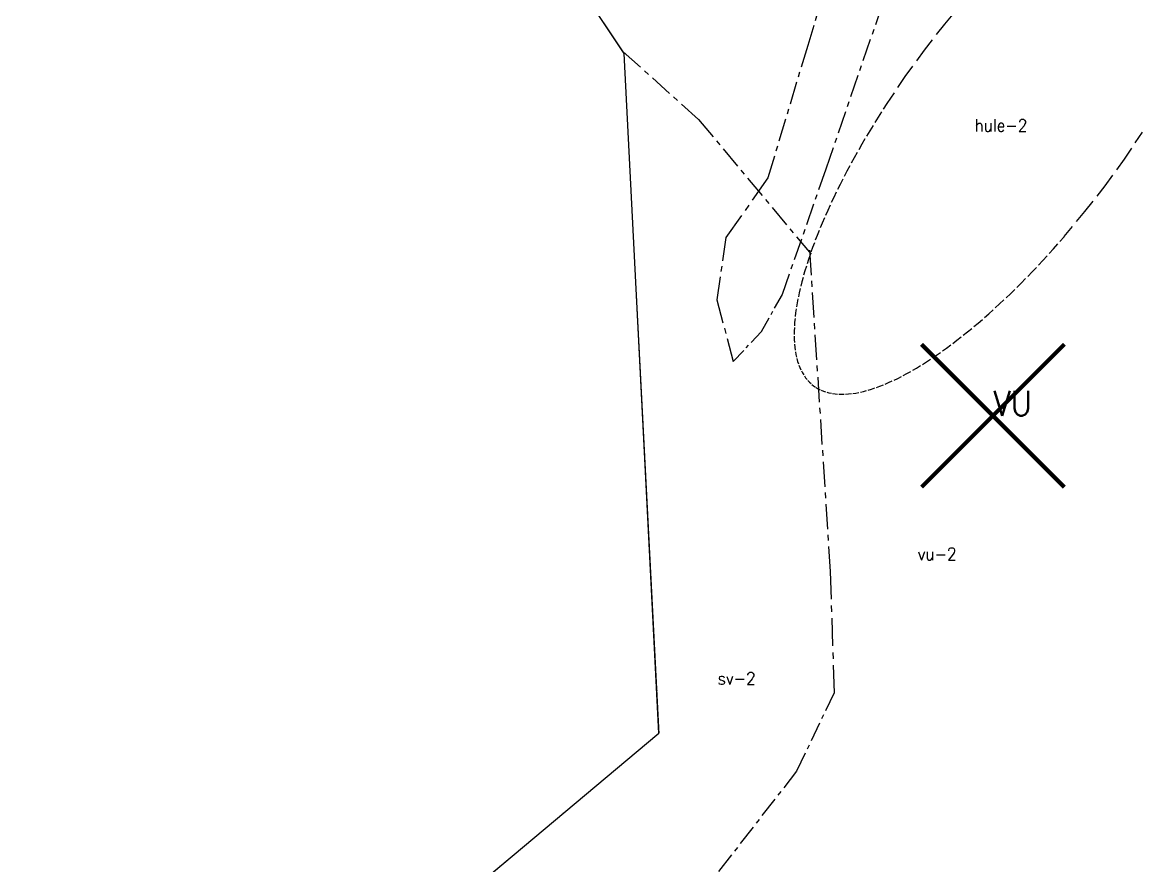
# Model space of a CAD drawing. Header units: metres. Extents: x 25522641 to 25524241, y 6685102 to 6686476.
# Drawn here: x 25523189.3 to 25523459.5, y 6685957.1 to 6686160.6 of the extents above; entities that cross this region are included whole.
import ezdxf
from ezdxf.enums import TextEntityAlignment as Align

# ---------------------------------------------------------------- set-up
doc = ezdxf.new("R2010")
doc.units = ezdxf.units.M
for name, pattern in [('CENTER', [11, 6.5, -1.5, 1.5, -1.5]), ('DASHED', [7.5, 5, -2.5]), ('DIVIDE2', [6.25, 2.5, -1.25, 0, -1.25, 0, -1.25])]:
    doc.linetypes.add(name, pattern=pattern)
for name, color, linetype in [('D-ALUE-K-TARKOITUS', 7, 'Continuous'), ('D-ALUE-REUNAVIIVA', 7, 'Continuous'), ('D-RAJA-ALUE-KORTTELI', 7, 'Continuous'), ('D-RAJA-K-MAARAYS-R-ALA', 7, 'Continuous'), ('D-TEKSTI-025', 7, 'Continuous'), ('D-VARITYS-ALUE_V', 7, 'Continuous')]:
    doc.layers.add(name, color=color, linetype=linetype)
doc.layers.get('0').off()
doc.styles.add('ROMANS', font='ROMANS.shx', dxfattribs={"width": 0.9})

# ---------------------------------------------------------------- blocks, each defined once
blk = doc.blocks.new('0320000')
at = {"color": 0, "linetype": 'Continuous'}
blk.add_lwpolyline([(0, 0, 0.226827), (3, 3), (4, 0), (5, 3), (6, 0), (7, 3, 0.226827), (10, 0)], format="xyb", dxfattribs=at)
blk = doc.blocks.new('8031308335755')
at = {"color": 3, "linetype": 'Continuous', "xscale": 0.001026569693323026, "yscale": 0.001, "zscale": 0.001026569693323026, "rotation": 272.931354076643}
for p in [(0, 0), (0.52, -10.25), (1.05, -20.5), (1.57, -30.76), (2.1, -41.01), (2.62, -51.26), (3.15, -61.51), (3.67, -71.77), (4.2, -82.02), (4.72, -92.27), (5.25, -102.52), (5.77, -112.77), (6.3, -123.03), (6.82, -133.28), (7.35, -143.53), (7.87, -153.78)]:
    blk.add_blockref('0320000', p, dxfattribs=at)
blk = doc.blocks.new('8031308335775')
at = {"color": 3, "linetype": 'Continuous', "xscale": 0.001000261808499225, "yscale": 0.001, "zscale": 0.001000261808499225, "rotation": 219.962830192358}
for p in [(0, 0), (-7.67, -6.42), (-15.33, -12.85), (-23, -19.27), (-30.67, -25.7), (-38.33, -32.12), (-46, -38.55), (-53.67, -44.97), (-61.33, -51.4), (-69, -57.82), (-76.67, -64.25), (-84.33, -70.67), (-92, -77.1), (-99.67, -83.52), (-107.33, -89.94), (-115, -96.37), (-122.67, -102.79), (-130.33, -109.22), (-138, -115.64), (-145.67, -122.07)]:
    blk.add_blockref('0320000', p, dxfattribs=at)

msp = doc.modelspace()

# ---------------------------------------------------------------- linework, layer by layer
at = {"layer": 'D-RAJA-ALUE-KORTTELI', "color": 7, "linetype": 'Continuous'}
for p, q in [((25523334.47, 6686153.14), (25523287.03, 6686224.32)), ((25523342.87, 6685989.11), (25523334.47, 6686153.14)), ((25523189.54, 6685860.62), (25523342.87, 6685989.11))]:
    msp.add_line(p, q, dxfattribs=at)
at = {"layer": 'D-RAJA-K-MAARAYS-R-ALA', "color": 2, "linetype": 'CENTER', "ltscale": 0.77505}
msp.add_line((25523387.55, 6686184.4), (25523378.76, 6686155.07), dxfattribs=at)
at = {"layer": 'D-RAJA-K-MAARAYS-R-ALA', "color": 2, "linetype": 'CENTER', "ltscale": 0.838594}
msp.add_line((25523383.18, 6686125.26), (25523396.94, 6686165.31), dxfattribs=at)
at = {"layer": 'D-RAJA-K-MAARAYS-R-ALA', "color": 2, "linetype": 'DASHED', "ltscale": 0.628587}
for p, q in [((25523416.75, 6686166.25), (25523411.72, 6686160.21)), ((25523440.61, 6686108.92), (25523445.63, 6686114.96))]:
    msp.add_line(p, q, dxfattribs=at)
at = {"layer": 'D-RAJA-K-MAARAYS-R-ALA', "color": 2, "linetype": 'DASHED', "ltscale": 0.634002}
msp.add_line((25523411.72, 6686160.21), (25523406.86, 6686153.95), dxfattribs=at)
at = {"layer": 'D-RAJA-K-MAARAYS-R-ALA', "color": 2, "linetype": 'CENTER', "ltscale": 0.857858}
msp.add_line((25523334.28, 6686153.54), (25523352.43, 6686137.17), dxfattribs=at)
at = {"layer": 'D-RAJA-K-MAARAYS-R-ALA', "color": 2, "linetype": 'CENTER', "ltscale": 0.845628}
msp.add_line((25523378.76, 6686155.07), (25523369.16, 6686123.08), dxfattribs=at)
at = {"layer": 'D-RAJA-K-MAARAYS-R-ALA', "color": 2, "linetype": 'DASHED', "ltscale": 0.633989}
msp.add_line((25523406.86, 6686153.95), (25523402.21, 6686147.53), dxfattribs=at)
at = {"layer": 'D-RAJA-K-MAARAYS-R-ALA', "color": 2, "linetype": 'DASHED', "ltscale": 0.62859}
msp.add_line((25523402.21, 6686147.53), (25523397.82, 6686141.02), dxfattribs=at)
at = {"layer": 'D-RAJA-K-MAARAYS-R-ALA', "color": 2, "linetype": 'DASHED', "ltscale": 0.310619}
msp.add_line((25523397.82, 6686141.02), (25523395.73, 6686137.74), dxfattribs=at)
at = {"layer": 'D-RAJA-K-MAARAYS-R-ALA', "color": 2, "linetype": 'CENTER', "ltscale": 0.83841}
msp.add_line((25523352.43, 6686137.17), (25523379.57, 6686104.68), dxfattribs=at)
at = {"layer": 'D-RAJA-K-MAARAYS-R-ALA', "color": 2, "linetype": 'DASHED', "ltscale": 0.307279}
msp.add_line((25523395.73, 6686137.74), (25523393.72, 6686134.47), dxfattribs=at)
at = {"layer": 'D-RAJA-K-MAARAYS-R-ALA', "color": 2, "linetype": 'DASHED', "ltscale": 0.303279}
msp.add_line((25523393.72, 6686134.47), (25523391.79, 6686131.21), dxfattribs=at)
at = {"layer": 'D-RAJA-K-MAARAYS-R-ALA', "color": 2, "linetype": 'DASHED', "ltscale": 0.628601}
msp.add_line((25523455.14, 6686127.63), (25523459.54, 6686134.15), dxfattribs=at)
at = {"layer": 'D-RAJA-K-MAARAYS-R-ALA', "color": 2, "linetype": 'DASHED', "ltscale": 0.29864}
msp.add_line((25523391.79, 6686131.21), (25523389.96, 6686127.96), dxfattribs=at)
at = {"layer": 'D-RAJA-K-MAARAYS-R-ALA', "color": 2, "linetype": 'DASHED', "ltscale": 0.293412}
msp.add_line((25523389.96, 6686127.96), (25523388.22, 6686124.73), dxfattribs=at)
at = {"layer": 'D-RAJA-K-MAARAYS-R-ALA', "color": 2, "linetype": 'DASHED', "ltscale": 0.633997}
msp.add_line((25523450.49, 6686121.22), (25523455.14, 6686127.63), dxfattribs=at)
at = {"layer": 'D-RAJA-K-MAARAYS-R-ALA', "color": 2, "linetype": 'CENTER', "ltscale": 0.811129}
msp.add_line((25523372.65, 6686095), (25523383.18, 6686125.26), dxfattribs=at)
at = {"layer": 'D-RAJA-K-MAARAYS-R-ALA', "color": 2, "linetype": 'DASHED', "ltscale": 0.287602}
msp.add_line((25523388.22, 6686124.73), (25523386.57, 6686121.53), dxfattribs=at)
at = {"layer": 'D-RAJA-K-MAARAYS-R-ALA', "color": 2, "linetype": 'CENTER', "ltscale": 1.006186}
msp.add_line((25523369.16, 6686123.08), (25523359.02, 6686108.68), dxfattribs=at)
at = {"layer": 'D-RAJA-K-MAARAYS-R-ALA', "color": 2, "linetype": 'DASHED', "ltscale": 0.281213}
msp.add_line((25523386.57, 6686121.53), (25523385.02, 6686118.37), dxfattribs=at)
at = {"layer": 'D-RAJA-K-MAARAYS-R-ALA', "color": 2, "linetype": 'DASHED', "ltscale": 0.633999}
msp.add_line((25523445.63, 6686114.96), (25523450.49, 6686121.22), dxfattribs=at)
at = {"layer": 'D-RAJA-K-MAARAYS-R-ALA', "color": 2, "linetype": 'DASHED', "ltscale": 0.274256}
msp.add_line((25523385.02, 6686118.37), (25523383.59, 6686115.26), dxfattribs=at)
at = {"layer": 'D-RAJA-K-MAARAYS-R-ALA', "color": 2, "linetype": 'DASHED', "ltscale": 0.266741}
msp.add_line((25523383.59, 6686115.26), (25523382.26, 6686112.21), dxfattribs=at)
at = {"layer": 'D-RAJA-K-MAARAYS-R-ALA', "color": 2, "linetype": 'DASHED', "ltscale": 0.258739}
msp.add_line((25523382.26, 6686112.21), (25523381.04, 6686109.21), dxfattribs=at)
at = {"layer": 'D-RAJA-K-MAARAYS-R-ALA', "color": 2, "linetype": 'CENTER', "ltscale": 0.868484}
msp.add_line((25523359.02, 6686108.68), (25523356.84, 6686093.64), dxfattribs=at)
at = {"layer": 'D-RAJA-K-MAARAYS-R-ALA', "color": 2, "linetype": 'DASHED', "ltscale": 0.250312}
msp.add_line((25523381.04, 6686109.21), (25523379.93, 6686106.28), dxfattribs=at)
at = {"layer": 'D-RAJA-K-MAARAYS-R-ALA', "color": 2, "linetype": 'DASHED', "ltscale": 0.310602}
msp.add_line((25523438.05, 6686105.99), (25523440.61, 6686108.92), dxfattribs=at)
at = {"layer": 'D-RAJA-K-MAARAYS-R-ALA', "color": 2, "linetype": 'DASHED', "ltscale": 0.241477}
for p, q in [((25523379.93, 6686106.28), (25523378.95, 6686103.43)), ((25523409.79, 6686080.28), (25523412.26, 6686082.03))]:
    msp.add_line(p, q, dxfattribs=at)
at = {"layer": 'D-RAJA-K-MAARAYS-R-ALA', "color": 2, "linetype": 'CENTER', "ltscale": 0.930486}
msp.add_line((25523379.2, 6686105.67), (25523384.16, 6686028.13), dxfattribs=at)
at = {"layer": 'D-RAJA-K-MAARAYS-R-ALA', "color": 2, "linetype": 'DASHED', "ltscale": 0.307269}
msp.add_line((25523435.47, 6686103.15), (25523438.05, 6686105.99), dxfattribs=at)
at = {"layer": 'D-RAJA-K-MAARAYS-R-ALA', "color": 2, "linetype": 'DASHED', "ltscale": 0.232252}
msp.add_line((25523378.95, 6686103.43), (25523378.08, 6686100.66), dxfattribs=at)
at = {"layer": 'D-RAJA-K-MAARAYS-R-ALA', "color": 2, "linetype": 'DASHED', "ltscale": 0.30329}
msp.add_line((25523432.87, 6686100.39), (25523435.47, 6686103.15), dxfattribs=at)
at = {"layer": 'D-RAJA-K-MAARAYS-R-ALA', "color": 2, "linetype": 'DASHED', "ltscale": 0.222634}
msp.add_line((25523378.08, 6686100.66), (25523377.33, 6686097.98), dxfattribs=at)
at = {"layer": 'D-RAJA-K-MAARAYS-R-ALA', "color": 2, "linetype": 'DASHED', "ltscale": 0.29867}
msp.add_line((25523430.26, 6686097.72), (25523432.87, 6686100.39), dxfattribs=at)
at = {"layer": 'D-RAJA-K-MAARAYS-R-ALA', "color": 2, "linetype": 'DASHED', "ltscale": 0.212739}
msp.add_line((25523377.33, 6686097.98), (25523376.71, 6686095.39), dxfattribs=at)
at = {"layer": 'D-RAJA-K-MAARAYS-R-ALA', "color": 2, "linetype": 'DASHED', "ltscale": 0.293421}
msp.add_line((25523427.65, 6686095.14), (25523430.26, 6686097.72), dxfattribs=at)
at = {"layer": 'D-RAJA-K-MAARAYS-R-ALA', "color": 2, "linetype": 'CENTER', "ltscale": 0.586515}
msp.add_line((25523367.63, 6686086.04), (25523372.65, 6686095), dxfattribs=at)
at = {"layer": 'D-RAJA-K-MAARAYS-R-ALA', "color": 2, "linetype": 'DASHED', "ltscale": 0.202657}
msp.add_line((25523376.71, 6686095.39), (25523376.22, 6686092.91), dxfattribs=at)
at = {"layer": 'D-RAJA-K-MAARAYS-R-ALA', "color": 2, "linetype": 'DASHED', "ltscale": 0.287588}
msp.add_line((25523425.04, 6686092.67), (25523427.65, 6686095.14), dxfattribs=at)
at = {"layer": 'D-RAJA-K-MAARAYS-R-ALA', "color": 2, "linetype": 'CENTER', "ltscale": 0.878601}
msp.add_line((25523356.84, 6686093.64), (25523360.81, 6686078.78), dxfattribs=at)
at = {"layer": 'D-RAJA-K-MAARAYS-R-ALA', "color": 2, "linetype": 'DASHED', "ltscale": 0.192432}
msp.add_line((25523376.22, 6686092.91), (25523375.85, 6686090.53), dxfattribs=at)
at = {"layer": 'D-RAJA-K-MAARAYS-R-ALA', "color": 2, "linetype": 'DASHED', "ltscale": 0.281195}
msp.add_line((25523422.44, 6686090.3), (25523425.04, 6686092.67), dxfattribs=at)
at = {"layer": 'D-RAJA-K-MAARAYS-R-ALA', "color": 2, "linetype": 'DASHED', "ltscale": 0.182123}
msp.add_line((25523375.85, 6686090.53), (25523375.61, 6686088.27), dxfattribs=at)
at = {"layer": 'D-RAJA-K-MAARAYS-R-ALA', "color": 2, "linetype": 'DASHED', "ltscale": 0.27425}
msp.add_line((25523419.86, 6686088.05), (25523422.44, 6686090.3), dxfattribs=at)
at = {"layer": 'D-RAJA-K-MAARAYS-R-ALA', "color": 2, "linetype": 'CENTER', "ltscale": 0.569286}
msp.add_line((25523360.81, 6686078.78), (25523367.63, 6686086.04), dxfattribs=at)
at = {"layer": 'D-RAJA-K-MAARAYS-R-ALA', "color": 2, "linetype": 'DASHED', "ltscale": 0.171819}
msp.add_line((25523375.61, 6686088.27), (25523375.49, 6686086.12), dxfattribs=at)
at = {"layer": 'D-RAJA-K-MAARAYS-R-ALA', "color": 2, "linetype": 'DASHED', "ltscale": 0.161657}
msp.add_line((25523375.49, 6686086.12), (25523375.51, 6686084.1), dxfattribs=at)
at = {"layer": 'D-RAJA-K-MAARAYS-R-ALA', "color": 2, "linetype": 'DASHED', "ltscale": 0.258758}
msp.add_line((25523414.76, 6686083.91), (25523417.3, 6686085.92), dxfattribs=at)
at = {"layer": 'D-RAJA-K-MAARAYS-R-ALA', "color": 2, "linetype": 'DASHED', "ltscale": 0.266747}
msp.add_line((25523417.3, 6686085.92), (25523419.86, 6686088.05), dxfattribs=at)
at = {"layer": 'D-RAJA-K-MAARAYS-R-ALA', "color": 2, "linetype": 'DASHED', "ltscale": 0.151755}
msp.add_line((25523375.51, 6686084.1), (25523375.65, 6686082.21), dxfattribs=at)
at = {"layer": 'D-RAJA-K-MAARAYS-R-ALA', "color": 2, "linetype": 'DASHED', "ltscale": 0.25033}
msp.add_line((25523412.26, 6686082.03), (25523414.76, 6686083.91), dxfattribs=at)
at = {"layer": 'D-RAJA-K-MAARAYS-R-ALA', "color": 2, "linetype": 'DASHED', "ltscale": 0.14229}
msp.add_line((25523375.65, 6686082.21), (25523375.92, 6686080.45), dxfattribs=at)
at = {"layer": 'D-RAJA-K-MAARAYS-R-ALA', "color": 2, "linetype": 'DASHED', "ltscale": 0.133491}
msp.add_line((25523375.92, 6686080.45), (25523376.31, 6686078.83), dxfattribs=at)
at = {"layer": 'D-RAJA-K-MAARAYS-R-ALA', "color": 2, "linetype": 'DASHED', "ltscale": 0.125529}
msp.add_line((25523376.31, 6686078.83), (25523376.84, 6686077.35), dxfattribs=at)
at = {"layer": 'D-RAJA-K-MAARAYS-R-ALA', "color": 2, "linetype": 'DASHED', "ltscale": 0.222627}
msp.add_line((25523405.01, 6686077.21), (25523407.38, 6686078.68), dxfattribs=at)
at = {"layer": 'D-RAJA-K-MAARAYS-R-ALA', "color": 2, "linetype": 'DASHED', "ltscale": 0.232214}
msp.add_line((25523407.38, 6686078.68), (25523409.79, 6686080.28), dxfattribs=at)
at = {"layer": 'D-RAJA-K-MAARAYS-R-ALA', "color": 2, "linetype": 'DASHED', "ltscale": 0.11865}
msp.add_line((25523376.84, 6686077.35), (25523377.48, 6686076.02), dxfattribs=at)
at = {"layer": 'D-RAJA-K-MAARAYS-R-ALA', "color": 2, "linetype": 'DASHED', "ltscale": 0.11322}
msp.add_line((25523377.48, 6686076.02), (25523378.26, 6686074.83), dxfattribs=at)
at = {"layer": 'D-RAJA-K-MAARAYS-R-ALA', "color": 2, "linetype": 'DASHED', "ltscale": 0.202656}
msp.add_line((25523400.46, 6686074.72), (25523402.7, 6686075.89), dxfattribs=at)
at = {"layer": 'D-RAJA-K-MAARAYS-R-ALA', "color": 2, "linetype": 'DASHED', "ltscale": 0.212759}
msp.add_line((25523402.7, 6686075.89), (25523405.01, 6686077.21), dxfattribs=at)
at = {"layer": 'D-RAJA-K-MAARAYS-R-ALA', "color": 2, "linetype": 'DASHED', "ltscale": 0.109322}
msp.add_line((25523378.26, 6686074.83), (25523379.15, 6686073.8), dxfattribs=at)
at = {"layer": 'D-RAJA-K-MAARAYS-R-ALA', "color": 2, "linetype": 'DASHED', "ltscale": 0.107219}
msp.add_line((25523379.15, 6686073.8), (25523380.16, 6686072.92), dxfattribs=at)
at = {"layer": 'D-RAJA-K-MAARAYS-R-ALA', "color": 2, "linetype": 'DASHED', "ltscale": 0.107365}
msp.add_line((25523380.16, 6686072.92), (25523381.29, 6686072.19), dxfattribs=at)
at = {"layer": 'D-RAJA-K-MAARAYS-R-ALA', "color": 2, "linetype": 'DASHED', "ltscale": 0.171824}
msp.add_line((25523394.14, 6686072.13), (25523396.17, 6686072.84), dxfattribs=at)
at = {"layer": 'D-RAJA-K-MAARAYS-R-ALA', "color": 2, "linetype": 'DASHED', "ltscale": 0.182125}
msp.add_line((25523396.17, 6686072.84), (25523398.28, 6686073.7), dxfattribs=at)
at = {"layer": 'D-RAJA-K-MAARAYS-R-ALA', "color": 2, "linetype": 'DASHED', "ltscale": 0.192424}
msp.add_line((25523398.28, 6686073.7), (25523400.46, 6686074.72), dxfattribs=at)
at = {"layer": 'D-RAJA-K-MAARAYS-R-ALA', "color": 2, "linetype": 'DASHED', "ltscale": 0.109343}
msp.add_line((25523381.29, 6686072.19), (25523382.53, 6686071.62), dxfattribs=at)
at = {"layer": 'D-RAJA-K-MAARAYS-R-ALA', "color": 2, "linetype": 'DASHED', "ltscale": 0.113058}
msp.add_line((25523382.53, 6686071.62), (25523383.89, 6686071.22), dxfattribs=at)
at = {"layer": 'D-RAJA-K-MAARAYS-R-ALA', "color": 2, "linetype": 'DASHED', "ltscale": 0.118659}
msp.add_line((25523383.89, 6686071.22), (25523385.35, 6686070.97), dxfattribs=at)
at = {"layer": 'D-RAJA-K-MAARAYS-R-ALA', "color": 2, "linetype": 'DASHED', "ltscale": 0.125542}
msp.add_line((25523385.35, 6686070.97), (25523386.91, 6686070.88), dxfattribs=at)
at = {"layer": 'D-RAJA-K-MAARAYS-R-ALA', "color": 2, "linetype": 'DASHED', "ltscale": 0.133498}
msp.add_line((25523386.91, 6686070.88), (25523388.58, 6686070.95), dxfattribs=at)
at = {"layer": 'D-RAJA-K-MAARAYS-R-ALA', "color": 2, "linetype": 'DASHED', "ltscale": 0.142316}
msp.add_line((25523388.58, 6686070.95), (25523390.34, 6686071.18), dxfattribs=at)
at = {"layer": 'D-RAJA-K-MAARAYS-R-ALA', "color": 2, "linetype": 'DASHED', "ltscale": 0.151751}
msp.add_line((25523390.34, 6686071.18), (25523392.2, 6686071.58), dxfattribs=at)
at = {"layer": 'D-RAJA-K-MAARAYS-R-ALA', "color": 2, "linetype": 'DASHED', "ltscale": 0.161634}
msp.add_line((25523392.2, 6686071.58), (25523394.14, 6686072.13), dxfattribs=at)
at = {"layer": 'D-RAJA-K-MAARAYS-R-ALA', "color": 2, "linetype": 'CENTER', "ltscale": 1.028436}
msp.add_line((25523384.16, 6686028.13), (25523385.15, 6685998.84), dxfattribs=at)
at = {"layer": 'D-RAJA-K-MAARAYS-R-ALA', "color": 2, "linetype": 'CENTER', "ltscale": 0.736109}
msp.add_line((25523385.15, 6685998.84), (25523376.05, 6685979.93), dxfattribs=at)
at = {"layer": 'D-RAJA-K-MAARAYS-R-ALA', "color": 2, "linetype": 'CENTER', "ltscale": 0.775816}
msp.add_line((25523376.05, 6685979.93), (25523357.27, 6685955.72), dxfattribs=at)
at = {"layer": 'D-VARITYS-ALUE_V', "color": 73, "linetype": 'DIVIDE2', "ltscale": 1.27}
msp.add_lwpolyline([(25523461.03, 6685868.11, 0.2, 0.333, 0), (25523462.2, 6685963.2, 0.2, 0.333, 0), (25523465.85, 6686055.49, 0.2, 0.333, 0), (25523497.54, 6686097.11, 0.2, 0.333, 0), (25523497.54, 6686097.11, 0.2, 0.333, 0), (25523544.73, 6686129.46, 0.2, 0.333, 0), (25523546.7, 6686133.72, 0.2, 0.333, 0), (25523543.13, 6686150, 0.2, 0.333, 0), (25523542.78, 6686190.31, 0.2, 0.333, 0), (25523510.16, 6686202.98, 0.2, 0.333, 0), (25523466.83, 6686227.43, 0.2, 0.333, 0), (25523399.75, 6686250.93, 0.2, 0.333, 0), (25523365.9, 6686253.54, 0.2, 0.333, 0), (25523326.86, 6686245.43, 0.2, 0.333, 0), (25523292.86, 6686231.85, 0.2, 0.333, 0), (25523287.03, 6686224.32, 0.2, 0.333, 0), (25523334.47, 6686153.14, 0.2, 0.333, 0), (25523342.87, 6685989.11, 0.2, 0.333, 0), (25523189.54, 6685860.62, 0.2, 0.333, 0)], format="xyseb", dxfattribs=at)
at = {"layer": 'D-VARITYS-ALUE_V', "color": 1, "linetype": 'Continuous', "lineweight": 0, "const_width": 1}
msp.add_lwpolyline([(25523440.67, 6686082.94), (25523406.2, 6686048.47), (25523423.44, 6686065.71), (25523406.2, 6686082.94), (25523440.67, 6686048.47)], dxfattribs=at)

# ---------------------------------------------------------------- block references
at = {"layer": 'D-ALUE-REUNAVIIVA', "color": 3, "linetype": 'Continuous'}
for name, p in [('8031308335755', (25523334.47, 6686153.14)), ('8031308335775', (25523342.87, 6685989.11))]:
    msp.add_blockref(name, p, dxfattribs=at)

# ---------------------------------------------------------------- texts
at = {"layer": 'D-ALUE-K-TARKOITUS', "color": 7, "linetype": 'Continuous', "style": 'ROMANS', "width": 0.9}
msp.add_text('VU', height=6, dxfattribs=at).set_placement((25523428.19, 6686068.71), align=Align.MIDDLE)
at = {"layer": 'D-TEKSTI-025', "color": 2, "linetype": 'Continuous', "style": 'ROMANS', "width": 0.9}
for s, p in [('hule-2', (25523419.01, 6686134.27)), ('vu-2', (25523405.28, 6686030.85)), ('sv-2', (25523357.05, 6686000.81))]:
    msp.add_text(s, height=3, dxfattribs=at).set_placement(p)

doc.saveas('drawing.dxf')
